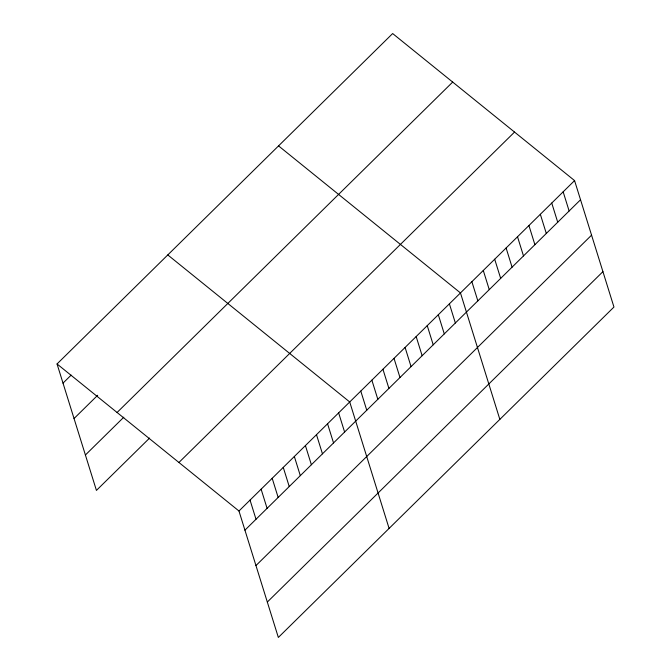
<?xml version="1.0" encoding="UTF-8"?>
<svg xmlns="http://www.w3.org/2000/svg" width="671" height="671" viewBox="0 0 671 671"><rect width="100%" height="100%" fill="white"/><g stroke="black" fill="none" stroke-linecap="round" stroke-linejoin="round"><path stroke-width="1.01" d="M57.043 363.959L392.652 33.55L574.569 180.591L613.957 307.041L278.348 637.45L238.968 511.008L57.043 363.959L96.431 490.409L149.591 438.071M63.015 383.124L71.134 375.131M74.045 418.528L97.672 395.269M117.081 412.489L452.682 82.072M85.402 455.005L123.799 417.203M178.931 462.478L514.54 132.07M238.968 511.008L574.569 180.591M244.932 530.165L580.541 199.757M255.961 565.569L591.562 235.16M267.326 602.046L602.927 271.638M278.549 145.892L460.465 292.933L499.845 419.375M167.792 254.93L349.717 401.971L389.096 528.413M563.162 191.822L569.125 210.988M551.747 203.061L557.718 222.218M540.34 214.292L546.303 233.458M528.924 225.531L534.896 244.689M517.517 236.762L523.489 255.928M506.11 247.993L512.074 267.159M494.695 259.232L500.667 278.39M483.288 270.463L489.251 289.629M471.872 281.694L477.844 300.86M449.394 303.837L455.357 322.994M438.314 314.741L444.286 333.898M427.242 325.645L433.206 344.802M416.163 336.548L422.134 355.705M405.091 347.452L411.055 366.609M394.011 358.356L399.983 377.513M382.94 369.26L388.912 388.417M371.868 380.163L377.832 399.32M360.788 391.067L366.76 410.224M338.637 412.875L344.609 432.032M327.565 423.778L333.537 442.935M316.494 434.682L322.457 453.839M305.414 445.586L311.386 464.743M294.343 456.49L300.306 475.647M283.263 467.393L289.235 486.55M272.191 478.297L278.163 497.454M261.12 489.201L267.083 508.358M250.04 500.105L256.012 519.262"/></g></svg>
